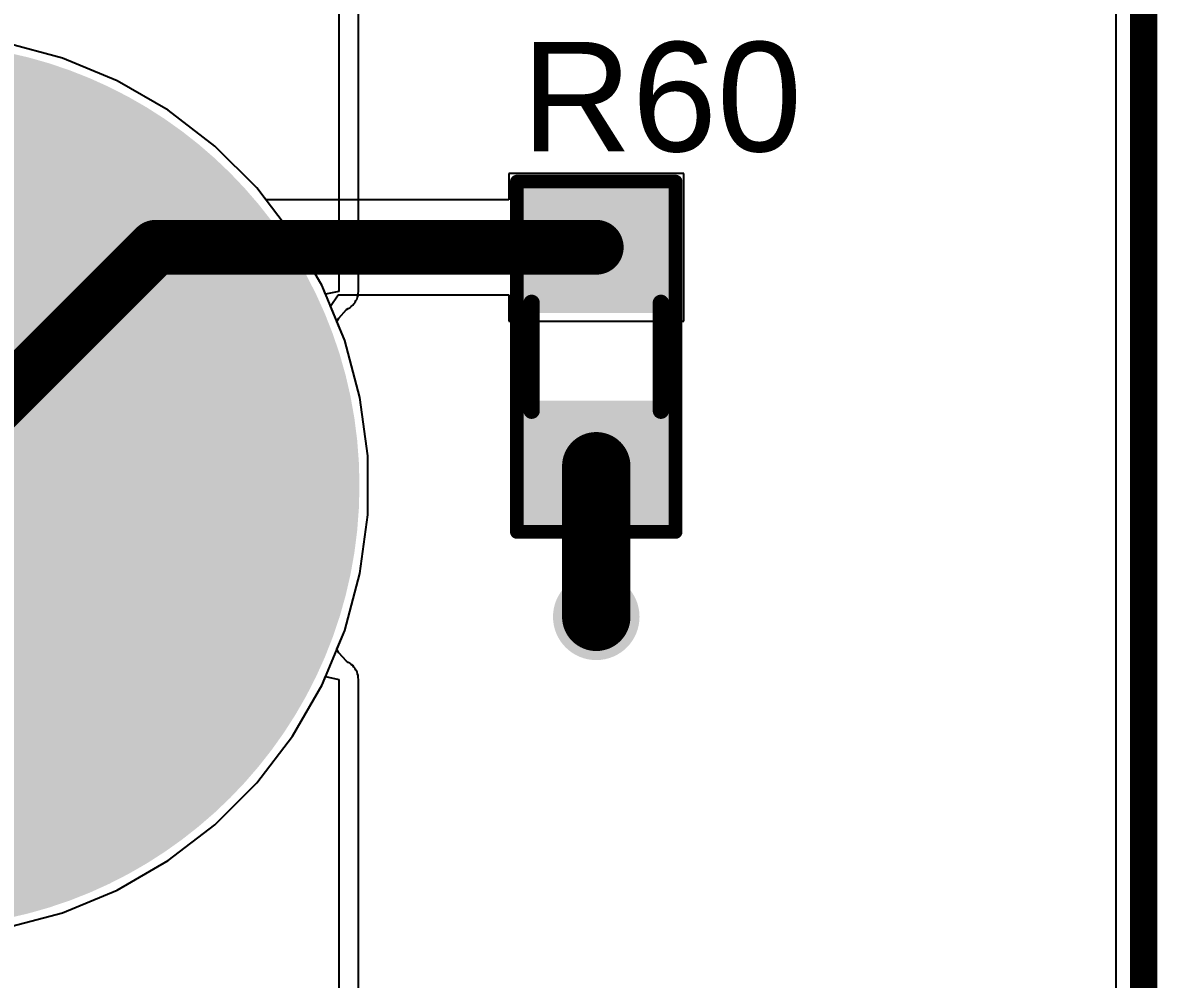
# Model space of a CAD drawing. Header units: inches. Extents: x -0.1 to 17.9, y -0.8 to 4.8.
# Drawn here: x 3.4404 to 3.855, y 3.0426 to 3.392 of the extents above; entities that cross this region are included whole.
import ezdxf

# ---------------------------------------------------------------- set-up
doc = ezdxf.new("R2010")
doc.units = ezdxf.units.IN
doc.header["$MEASUREMENT"] = 0
for name, color, linetype in [('Board Outline', 216, 'Continuous'), ('Bottom Layer 1', 5, 'Continuous'), ('Bottom Solder', 6, 'Continuous'), ('Drill Drawing', 1, 'Continuous'), ('GND+Signal', 16, 'Continuous'), ('Multi-Layer', 9, 'Continuous'), ('Pad Holes', 156, 'Continuous'), ('PWR+Signal', 76, 'Continuous'), ('Route Tool Path', 56, 'Continuous'), ('Top 3D Body', 56, 'Continuous'), ('Top Layer 1', 1, 'Continuous'), ('Top Overlay', 2, 'Continuous'), ('Top Paste', 8, 'Continuous'), ('Top Solder', 216, 'Continuous'), ('Top Value', 56, 'Continuous'), ('Via Holes', 16, 'Continuous')]:
    doc.layers.add(name, color=color, linetype=linetype)
doc.styles.add('Arial', font='', dxfattribs={"height": 0.2})
doc.styles.get('Arial').set_extended_font_data('Arial')

# ---------------------------------------------------------------- blocks, each defined once
blk = doc.blocks.new('R___0805_105')
at = {"layer": 'Top Layer 1'}
for points in [[(-0.06, 0.025), (-0.02, 0.025), (-0.02, -0.025), (-0.06, -0.025)], [(0.02, 0.025), (0.06, 0.025), (0.06, -0.025), (0.02, -0.025)]]:
    blk.add_hatch(color=1, dxfattribs=at).paths.add_polyline_path(points)
at = {"layer": 'Top Paste'}
for points in [[(-0.06, 0.025), (-0.02, 0.025), (-0.02, -0.025), (-0.06, -0.025)], [(0.02, 0.025), (0.06, 0.025), (0.06, -0.025), (0.02, -0.025)]]:
    blk.add_hatch(color=8, dxfattribs=at).paths.add_polyline_path(points)
at = {"layer": 'Top Solder'}
for points in [[(-0.064, 0.029), (-0.016, 0.029), (-0.016, -0.029), (-0.064, -0.029)], [(0.016, 0.029), (0.064, 0.029), (0.064, -0.029), (0.016, -0.029)]]:
    blk.add_hatch(color=216, dxfattribs=at).paths.add_polyline_path(points)
at = {"layer": 'Top Overlay'}
for points in [[(-0.064, 0.029, 0.005, 0.005, 0), (0.064, 0.029, 0.005, 0.005, 0)], [(-0.064, 0.029, 0.005, 0.005, 0), (-0.064, -0.029, 0.005, 0.005, 0)], [(0.064, 0.029, 0.005, 0.005, 0), (0.064, -0.029, 0.005, 0.005, 0)], [(-0.064, -0.029, 0.005, 0.005, 0), (0.064, -0.029, 0.005, 0.005, 0)]]:
    blk.add_lwpolyline(points, format="xyseb", dxfattribs=at)
for points in [[(-0.06525, 0.029, 0.0025, 0.0025, 1), (-0.06275, 0.029, 0.0025, 0.0025, 1)], [(-0.06525, 0.029, 0.0025, 0.0025, 1), (-0.06275, 0.029, 0.0025, 0.0025, 1)], [(0.06275, 0.029, 0.0025, 0.0025, 1), (0.06525, 0.029, 0.0025, 0.0025, 1)], [(0.06275, 0.029, 0.0025, 0.0025, 1), (0.06525, 0.029, 0.0025, 0.0025, 1)], [(-0.06525, -0.029, 0.0025, 0.0025, 1), (-0.06275, -0.029, 0.0025, 0.0025, 1)], [(-0.06525, -0.029, 0.0025, 0.0025, 1), (-0.06275, -0.029, 0.0025, 0.0025, 1)], [(0.06275, -0.029, 0.0025, 0.0025, 1), (0.06525, -0.029, 0.0025, 0.0025, 1)], [(0.06275, -0.029, 0.0025, 0.0025, 1), (0.06525, -0.029, 0.0025, 0.0025, 1)]]:
    blk.add_lwpolyline(points, format="xyseb", close=True, dxfattribs=at)
blk = doc.blocks.new('M4_M________H____109')
at = {"layer": 'Bottom Layer 1'}
h = blk.add_hatch(color=5, dxfattribs=at)
edge = h.paths.add_edge_path()
edge.add_arc((-2.3086, 3.001), 0.15748, 0, 360)
at = {"layer": 'Bottom Solder'}
h = blk.add_hatch(color=6, dxfattribs=at)
edge = h.paths.add_edge_path()
edge.add_arc((-2.3086, 3.001), 0.16148, 0, 360)
at = {"layer": 'GND+Signal'}
h = blk.add_hatch(color=16, dxfattribs=at)
edge = h.paths.add_edge_path()
edge.add_arc((-2.3086, 3.001), 0.15748, 0, 360)
at = {"layer": 'Multi-Layer'}
h = blk.add_hatch(color=9, dxfattribs=at)
edge = h.paths.add_edge_path()
edge.add_arc((-2.3086, 3.001), 0.15748, 0, 360)
at = {"layer": 'Pad Holes'}
h = blk.add_hatch(color=7, dxfattribs=at)
edge = h.paths.add_edge_path()
edge.add_arc((-2.3086, 3.001), 0.08858, 0, 360)
at = {"layer": 'PWR+Signal'}
h = blk.add_hatch(color=76, dxfattribs=at)
edge = h.paths.add_edge_path()
edge.add_arc((-2.3086, 3.001), 0.15748, 0, 360)
at = {"layer": 'Top Layer 1'}
h = blk.add_hatch(color=1, dxfattribs=at)
edge = h.paths.add_edge_path()
edge.add_arc((-2.3086, 3.001), 0.15748, 0, 360)
at = {"layer": 'Top Solder'}
h = blk.add_hatch(color=216, dxfattribs=at)
edge = h.paths.add_edge_path()
edge.add_arc((-2.3086, 3.001), 0.16148, 0, 360)

msp = doc.modelspace()

# ---------------------------------------------------------------- hatches: boundary and pattern name
at = {"layer": 'Bottom Layer 1'}
h = msp.add_hatch(color=5, dxfattribs=at)
edge = h.paths.add_edge_path()
edge.add_arc((3.65, 3.175), 0.01181, 0, 360)
at = {"layer": 'Bottom Solder'}
h = msp.add_hatch(color=6, dxfattribs=at)
edge = h.paths.add_edge_path()
edge.add_arc((3.65, 3.175), 0.01581, 0, 360)
at = {"layer": 'GND+Signal'}
h = msp.add_hatch(color=16, dxfattribs=at)
edge = h.paths.add_edge_path()
edge.add_arc((3.65, 3.175), 0.01181, 0, 360)
at = {"layer": 'Pad Holes'}
h = msp.add_hatch(color=7, dxfattribs=at)
edge = h.paths.add_edge_path()
edge.add_arc((3.62638, 3.28969), 0.0015, 0, 360)
h = msp.add_hatch(color=7, dxfattribs=at)
edge = h.paths.add_edge_path()
edge.add_arc((3.67362, 3.28969), 0.0015, 0, 360)
h = msp.add_hatch(color=7, dxfattribs=at)
edge = h.paths.add_edge_path()
edge.add_arc((3.62638, 3.25031), 0.0015, 0, 360)
h = msp.add_hatch(color=7, dxfattribs=at)
edge = h.paths.add_edge_path()
edge.add_arc((3.67362, 3.25031), 0.0015, 0, 360)
at = {"layer": 'PWR+Signal'}
h = msp.add_hatch(color=76, dxfattribs=at)
edge = h.paths.add_edge_path()
edge.add_arc((3.65, 3.175), 0.01181, 0, 360)
at = {"layer": 'Top 3D Body'}
h = msp.add_hatch(color=56, dxfattribs=at)
edge = h.paths.add_edge_path()
edge.add_arc((3.62638, 3.28969), 0.0015, 0, 360)
h = msp.add_hatch(color=56, dxfattribs=at)
edge = h.paths.add_edge_path()
edge.add_arc((3.67362, 3.28969), 0.0015, 0, 360)
h = msp.add_hatch(color=56, dxfattribs=at)
edge = h.paths.add_edge_path()
edge.add_arc((3.62638, 3.25031), 0.0015, 0, 360)
h = msp.add_hatch(color=56, dxfattribs=at)
edge = h.paths.add_edge_path()
edge.add_arc((3.67362, 3.25031), 0.0015, 0, 360)
at = {"layer": 'Top Layer 1'}
h = msp.add_hatch(color=1, dxfattribs=at)
edge = h.paths.add_edge_path()
edge.add_arc((3.65, 3.175), 0.01181, 0, 360)
at = {"layer": 'Top Solder'}
h = msp.add_hatch(color=216, dxfattribs=at)
edge = h.paths.add_edge_path()
edge.add_arc((3.65, 3.175), 0.01581, 0, 360)
at = {"layer": 'Via Holes'}
h = msp.add_hatch(color=7, dxfattribs=at)
edge = h.paths.add_edge_path()
edge.add_arc((3.65, 3.175), 0.00591, 0, 360)

# ---------------------------------------------------------------- linework, layer by layer
at = {"layer": 'Board Outline'}
msp.add_lwpolyline([(3.85, 0, 0.01, 0.01, 0), (3.85, 4.15, 0.01, 0.01, 0)], format="xyseb", dxfattribs=at)
at = {"layer": 'Bottom Layer 1'}
for p, q in [((3.8398, 4.1398), (3.8398, 0.0102)), ((3.45498, 3.37909), (3.43416, 3.38467)), ((3.4749, 3.37083), (3.45498, 3.37909)), ((3.49358, 3.36005), (3.4749, 3.37083)), ((3.51068, 3.34693), (3.49358, 3.36005)), ((3.52593, 3.33168), (3.51068, 3.34693)), ((3.53905, 3.31458), (3.52593, 3.33168)), ((3.54984, 3.2959), (3.53905, 3.31458)), ((3.55809, 3.27598), (3.54984, 3.2959)), ((3.56367, 3.25516), (3.55809, 3.27598)), ((3.56648, 3.23378), (3.56367, 3.25516)), ((3.56648, 3.21222), (3.56648, 3.23378)), ((3.56367, 3.19084), (3.56648, 3.21222)), ((3.55809, 3.17002), (3.56367, 3.19084)), ((3.54984, 3.1501), (3.55809, 3.17002)), ((3.53905, 3.13142), (3.54984, 3.1501)), ((3.52593, 3.11432), (3.53905, 3.13142)), ((3.51068, 3.09907), (3.52593, 3.11432)), ((3.49358, 3.08595), (3.51068, 3.09907)), ((3.4749, 3.07517), (3.49358, 3.08595)), ((3.45498, 3.06691), (3.4749, 3.07517)), ((3.43416, 3.06133), (3.45498, 3.06691))]:
    msp.add_line(p, q, dxfattribs=at)
at = {"layer": 'Drill Drawing'}
for points in [[(3.645, 3.18, 0.002, 0.002, 0), (3.645, 3.185, 0.002, 0.002, 0)], [(3.645, 3.185, 0.002, 0.002, 0), (3.655, 3.185, 0.002, 0.002, 0)], [(3.655, 3.18, 0.002, 0.002, 0), (3.655, 3.185, 0.002, 0.002, 0)], [(3.64, 3.17, 0.002, 0.002, 0), (3.64, 3.18, 0.002, 0.002, 0)], [(3.64, 3.18, 0.002, 0.002, 0), (3.645, 3.18, 0.002, 0.002, 0)], [(3.647, 3.178, 0.002, 0.002, 0), (3.647, 3.181, 0.002, 0.002, 0)], [(3.647, 3.181, 0.002, 0.002, 0), (3.653, 3.181, 0.002, 0.002, 0)], [(3.653, 3.178, 0.002, 0.002, 0), (3.653, 3.181, 0.002, 0.002, 0)], [(3.655, 3.18, 0.002, 0.002, 0), (3.66, 3.18, 0.002, 0.002, 0)], [(3.66, 3.17, 0.002, 0.002, 0), (3.66, 3.18, 0.002, 0.002, 0)], [(3.644, 3.172, 0.002, 0.002, 0), (3.644, 3.178, 0.002, 0.002, 0)], [(3.644, 3.178, 0.002, 0.002, 0), (3.647, 3.178, 0.002, 0.002, 0)], [(3.653, 3.178, 0.002, 0.002, 0), (3.656, 3.178, 0.002, 0.002, 0)], [(3.656, 3.172, 0.002, 0.002, 0), (3.656, 3.178, 0.002, 0.002, 0)], [(3.644, 3.172, 0.002, 0.002, 0), (3.647, 3.172, 0.002, 0.002, 0)], [(3.647, 3.169, 0.002, 0.002, 0), (3.647, 3.172, 0.002, 0.002, 0)], [(3.653, 3.172, 0.002, 0.002, 0), (3.656, 3.172, 0.002, 0.002, 0)], [(3.653, 3.169, 0.002, 0.002, 0), (3.653, 3.172, 0.002, 0.002, 0)], [(3.64, 3.17, 0.002, 0.002, 0), (3.645, 3.17, 0.002, 0.002, 0)], [(3.645, 3.165, 0.002, 0.002, 0), (3.645, 3.17, 0.002, 0.002, 0)], [(3.647, 3.169, 0.002, 0.002, 0), (3.653, 3.169, 0.002, 0.002, 0)], [(3.655, 3.17, 0.002, 0.002, 0), (3.66, 3.17, 0.002, 0.002, 0)], [(3.655, 3.165, 0.002, 0.002, 0), (3.655, 3.17, 0.002, 0.002, 0)], [(3.645, 3.165, 0.002, 0.002, 0), (3.655, 3.165, 0.002, 0.002, 0)]]:
    msp.add_lwpolyline(points, format="xyseb", dxfattribs=at)
for points in [[(3.6445, 3.185, 0.001, 0.001, 1), (3.6455, 3.185, 0.001, 0.001, 1)], [(3.6445, 3.185, 0.001, 0.001, 1), (3.6455, 3.185, 0.001, 0.001, 1)], [(3.6545, 3.185, 0.001, 0.001, 1), (3.6555, 3.185, 0.001, 0.001, 1)], [(3.6545, 3.185, 0.001, 0.001, 1), (3.6555, 3.185, 0.001, 0.001, 1)], [(3.6395, 3.18, 0.001, 0.001, 1), (3.6405, 3.18, 0.001, 0.001, 1)], [(3.6395, 3.18, 0.001, 0.001, 1), (3.6405, 3.18, 0.001, 0.001, 1)], [(3.6445, 3.18, 0.001, 0.001, 1), (3.6455, 3.18, 0.001, 0.001, 1)], [(3.6445, 3.18, 0.001, 0.001, 1), (3.6455, 3.18, 0.001, 0.001, 1)], [(3.6465, 3.181, 0.001, 0.001, 1), (3.6475, 3.181, 0.001, 0.001, 1)], [(3.6465, 3.181, 0.001, 0.001, 1), (3.6475, 3.181, 0.001, 0.001, 1)], [(3.6525, 3.181, 0.001, 0.001, 1), (3.6535, 3.181, 0.001, 0.001, 1)], [(3.6525, 3.181, 0.001, 0.001, 1), (3.6535, 3.181, 0.001, 0.001, 1)], [(3.6545, 3.18, 0.001, 0.001, 1), (3.6555, 3.18, 0.001, 0.001, 1)], [(3.6545, 3.18, 0.001, 0.001, 1), (3.6555, 3.18, 0.001, 0.001, 1)], [(3.6595, 3.18, 0.001, 0.001, 1), (3.6605, 3.18, 0.001, 0.001, 1)], [(3.6595, 3.18, 0.001, 0.001, 1), (3.6605, 3.18, 0.001, 0.001, 1)], [(3.6435, 3.178, 0.001, 0.001, 1), (3.6445, 3.178, 0.001, 0.001, 1)], [(3.6435, 3.178, 0.001, 0.001, 1), (3.6445, 3.178, 0.001, 0.001, 1)], [(3.6465, 3.178, 0.001, 0.001, 1), (3.6475, 3.178, 0.001, 0.001, 1)], [(3.6465, 3.178, 0.001, 0.001, 1), (3.6475, 3.178, 0.001, 0.001, 1)], [(3.6525, 3.178, 0.001, 0.001, 1), (3.6535, 3.178, 0.001, 0.001, 1)], [(3.6525, 3.178, 0.001, 0.001, 1), (3.6535, 3.178, 0.001, 0.001, 1)], [(3.6555, 3.178, 0.001, 0.001, 1), (3.6565, 3.178, 0.001, 0.001, 1)], [(3.6555, 3.178, 0.001, 0.001, 1), (3.6565, 3.178, 0.001, 0.001, 1)], [(3.6435, 3.172, 0.001, 0.001, 1), (3.6445, 3.172, 0.001, 0.001, 1)], [(3.6435, 3.172, 0.001, 0.001, 1), (3.6445, 3.172, 0.001, 0.001, 1)], [(3.6465, 3.172, 0.001, 0.001, 1), (3.6475, 3.172, 0.001, 0.001, 1)], [(3.6465, 3.172, 0.001, 0.001, 1), (3.6475, 3.172, 0.001, 0.001, 1)], [(3.6525, 3.172, 0.001, 0.001, 1), (3.6535, 3.172, 0.001, 0.001, 1)], [(3.6525, 3.172, 0.001, 0.001, 1), (3.6535, 3.172, 0.001, 0.001, 1)], [(3.6555, 3.172, 0.001, 0.001, 1), (3.6565, 3.172, 0.001, 0.001, 1)], [(3.6555, 3.172, 0.001, 0.001, 1), (3.6565, 3.172, 0.001, 0.001, 1)], [(3.6395, 3.17, 0.001, 0.001, 1), (3.6405, 3.17, 0.001, 0.001, 1)], [(3.6395, 3.17, 0.001, 0.001, 1), (3.6405, 3.17, 0.001, 0.001, 1)], [(3.6445, 3.17, 0.001, 0.001, 1), (3.6455, 3.17, 0.001, 0.001, 1)], [(3.6445, 3.17, 0.001, 0.001, 1), (3.6455, 3.17, 0.001, 0.001, 1)], [(3.6465, 3.169, 0.001, 0.001, 1), (3.6475, 3.169, 0.001, 0.001, 1)], [(3.6465, 3.169, 0.001, 0.001, 1), (3.6475, 3.169, 0.001, 0.001, 1)], [(3.6525, 3.169, 0.001, 0.001, 1), (3.6535, 3.169, 0.001, 0.001, 1)], [(3.6525, 3.169, 0.001, 0.001, 1), (3.6535, 3.169, 0.001, 0.001, 1)], [(3.6545, 3.17, 0.001, 0.001, 1), (3.6555, 3.17, 0.001, 0.001, 1)], [(3.6545, 3.17, 0.001, 0.001, 1), (3.6555, 3.17, 0.001, 0.001, 1)], [(3.6595, 3.17, 0.001, 0.001, 1), (3.6605, 3.17, 0.001, 0.001, 1)], [(3.6595, 3.17, 0.001, 0.001, 1), (3.6605, 3.17, 0.001, 0.001, 1)], [(3.6445, 3.165, 0.001, 0.001, 1), (3.6455, 3.165, 0.001, 0.001, 1)], [(3.6445, 3.165, 0.001, 0.001, 1), (3.6455, 3.165, 0.001, 0.001, 1)], [(3.6545, 3.165, 0.001, 0.001, 1), (3.6555, 3.165, 0.001, 0.001, 1)], [(3.6545, 3.165, 0.001, 0.001, 1), (3.6555, 3.165, 0.001, 0.001, 1)]]:
    msp.add_lwpolyline(points, format="xyseb", close=True, dxfattribs=at)
at = {"layer": 'GND+Signal'}
for p, q in [((3.8398, 4.1398), (3.8398, 0.0102)), ((3.45498, 3.37909), (3.43416, 3.38467)), ((3.4749, 3.37083), (3.45498, 3.37909)), ((3.49358, 3.36005), (3.4749, 3.37083)), ((3.51068, 3.34693), (3.49358, 3.36005)), ((3.52593, 3.33168), (3.51068, 3.34693)), ((3.53905, 3.31458), (3.52593, 3.33168)), ((3.54984, 3.2959), (3.53905, 3.31458)), ((3.55809, 3.27598), (3.54984, 3.2959)), ((3.56367, 3.25516), (3.55809, 3.27598)), ((3.56648, 3.23378), (3.56367, 3.25516)), ((3.56648, 3.21222), (3.56648, 3.23378)), ((3.56367, 3.19084), (3.56648, 3.21222)), ((3.55809, 3.17002), (3.56367, 3.19084)), ((3.54984, 3.1501), (3.55809, 3.17002)), ((3.53905, 3.13142), (3.54984, 3.1501)), ((3.52593, 3.11432), (3.53905, 3.13142)), ((3.51068, 3.09907), (3.52593, 3.11432)), ((3.49358, 3.08595), (3.51068, 3.09907)), ((3.4749, 3.07517), (3.49358, 3.08595)), ((3.45498, 3.06691), (3.4749, 3.07517)), ((3.43416, 3.06133), (3.45498, 3.06691))]:
    msp.add_line(p, q, dxfattribs=at)
at = {"layer": 'PWR+Signal'}
for p, q in [((3.8398, 4.1398), (3.8398, 0.0102)), ((3.556, 3.545), (3.556, 3.29384)), ((3.56314, 3.29384), (3.56314, 3.545)), ((3.45498, 3.37909), (3.43416, 3.38467)), ((3.4749, 3.37083), (3.45498, 3.37909)), ((3.49358, 3.36005), (3.4749, 3.37083)), ((3.51068, 3.34693), (3.49358, 3.36005)), ((3.52593, 3.33168), (3.51068, 3.34693)), ((3.53905, 3.31458), (3.52593, 3.33168)), ((3.54984, 3.2959), (3.53905, 3.31458)), ((3.5511, 3.29286), (3.54984, 3.2959)), ((3.556, 3.29384), (3.5511, 3.29286)), ((3.56259, 3.2911), (3.56273, 3.29179)), ((3.56273, 3.29179), (3.563, 3.29244)), ((3.563, 3.29315), (3.56314, 3.29384)), ((3.563, 3.29244), (3.563, 3.29315)), ((3.55873, 3.28724), (3.55932, 3.28763)), ((3.55932, 3.28763), (3.55997, 3.2879)), ((3.55997, 3.2879), (3.56046, 3.2884)), ((3.56046, 3.2884), (3.56105, 3.28879)), ((3.56105, 3.28879), (3.56144, 3.28937)), ((3.56144, 3.28937), (3.56193, 3.28987)), ((3.56193, 3.28987), (3.5622, 3.29052)), ((3.5622, 3.29052), (3.56259, 3.2911)), ((3.55525, 3.28283), (3.55595, 3.28414)), ((3.55595, 3.28414), (3.55873, 3.28724)), ((3.55809, 3.27598), (3.55525, 3.28283)), ((3.56367, 3.25516), (3.55809, 3.27598)), ((3.56648, 3.23378), (3.56367, 3.25516)), ((3.56648, 3.21222), (3.56648, 3.23378)), ((3.56367, 3.19084), (3.56648, 3.21222)), ((3.55809, 3.17002), (3.56367, 3.19084)), ((3.55525, 3.16317), (3.55809, 3.17002)), ((3.55595, 3.16186), (3.55525, 3.16317)), ((3.55873, 3.15876), (3.55595, 3.16186)), ((3.55932, 3.15837), (3.55873, 3.15876)), ((3.55997, 3.1581), (3.55932, 3.15837)), ((3.56046, 3.1576), (3.55997, 3.1581)), ((3.56105, 3.15721), (3.56046, 3.1576)), ((3.56144, 3.15663), (3.56105, 3.15721)), ((3.56193, 3.15613), (3.56144, 3.15663)), ((3.5622, 3.15548), (3.56193, 3.15613)), ((3.56259, 3.1549), (3.5622, 3.15548)), ((3.54984, 3.1501), (3.5511, 3.15314)), ((3.5511, 3.15314), (3.556, 3.15216)), ((3.556, 3.15216), (3.556, 0.676)), ((3.56273, 3.15421), (3.56259, 3.1549)), ((3.563, 3.15356), (3.56273, 3.15421)), ((3.563, 3.15285), (3.563, 3.15356)), ((3.56314, 3.15216), (3.563, 3.15285)), ((3.56314, 0.676), (3.56314, 3.15216)), ((3.53905, 3.13142), (3.54984, 3.1501)), ((3.52593, 3.11432), (3.53905, 3.13142)), ((3.51068, 3.09907), (3.52593, 3.11432)), ((3.49358, 3.08595), (3.51068, 3.09907)), ((3.4749, 3.07517), (3.49358, 3.08595)), ((3.45498, 3.06691), (3.4749, 3.07517)), ((3.43416, 3.06133), (3.45498, 3.06691))]:
    msp.add_line(p, q, dxfattribs=at)
at = {"layer": 'Route Tool Path'}
msp.add_lwpolyline([(3.85, 0, 0.0005, 0.0005, 0), (3.85, 4.15, 0.0005, 0.0005, 0)], format="xyseb", dxfattribs=at)
at = {"layer": 'Top 3D Body'}
for points in [[(3.62638, 3.25031, 0.006, 0.006, 0), (3.62638, 3.28969, 0.006, 0.006, 0)], [(3.67362, 3.25031, 0.006, 0.006, 0), (3.67362, 3.28969, 0.006, 0.006, 0)]]:
    msp.add_lwpolyline(points, format="xyseb", dxfattribs=at)
for points in [[(3.62488, 3.28969, 0.003, 0.003, 1), (3.62788, 3.28969, 0.003, 0.003, 1)], [(3.67212, 3.28969, 0.003, 0.003, 1), (3.67512, 3.28969, 0.003, 0.003, 1)], [(3.62488, 3.25031, 0.003, 0.003, 1), (3.62788, 3.25031, 0.003, 0.003, 1)], [(3.67212, 3.25031, 0.003, 0.003, 1), (3.67512, 3.25031, 0.003, 0.003, 1)]]:
    msp.add_lwpolyline(points, format="xyseb", close=True, dxfattribs=at)
at = {"layer": 'Top Layer 1'}
for p, q in [((3.8398, 4.1398), (3.8398, 0.0102)), ((3.45498, 3.37909), (3.43416, 3.38467)), ((3.4749, 3.37083), (3.45498, 3.37909)), ((3.49358, 3.36005), (3.4749, 3.37083)), ((3.51068, 3.34693), (3.49358, 3.36005)), ((3.52593, 3.33168), (3.51068, 3.34693)), ((3.682, 3.337), (3.618, 3.337)), ((3.618, 3.337), (3.618, 3.32733)), ((3.682, 3.283), (3.682, 3.337)), ((3.52927, 3.32733), (3.52593, 3.33168)), ((3.618, 3.32733), (3.52927, 3.32733)), ((3.5529, 3.28851), (3.55568, 3.29267)), ((3.55568, 3.29267), (3.618, 3.29267)), ((3.618, 3.29267), (3.618, 3.283)), ((3.55809, 3.27598), (3.5529, 3.28851)), ((3.618, 3.283), (3.682, 3.283)), ((3.56367, 3.25516), (3.55809, 3.27598)), ((3.56648, 3.23378), (3.56367, 3.25516)), ((3.56648, 3.21222), (3.56648, 3.23378)), ((3.56367, 3.19084), (3.56648, 3.21222)), ((3.55809, 3.17002), (3.56367, 3.19084)), ((3.54984, 3.1501), (3.55809, 3.17002)), ((3.53905, 3.13142), (3.54984, 3.1501)), ((3.52593, 3.11432), (3.53905, 3.13142)), ((3.51068, 3.09907), (3.52593, 3.11432)), ((3.49358, 3.08595), (3.51068, 3.09907)), ((3.4749, 3.07517), (3.49358, 3.08595)), ((3.45498, 3.06691), (3.4749, 3.07517)), ((3.43416, 3.06133), (3.45498, 3.06691))]:
    msp.add_line(p, q, dxfattribs=at)
for points in [[(3.402, 3.223, 0.02, 0.02, 0), (3.489, 3.31, 0.02, 0.02, 0)], [(3.489, 3.31, 0.02, 0.02, 0), (3.65, 3.31, 0.02, 0.02, 0)], [(3.65, 3.175, 0.025, 0.025, 0), (3.65, 3.23, 0.025, 0.025, 0)]]:
    msp.add_lwpolyline(points, format="xyseb", dxfattribs=at)
for points in [[(3.484, 3.31, 0.01, 0.01, 1), (3.494, 3.31, 0.01, 0.01, 1)], [(3.484, 3.31, 0.01, 0.01, 1), (3.494, 3.31, 0.01, 0.01, 1)], [(3.645, 3.31, 0.01, 0.01, 1), (3.655, 3.31, 0.01, 0.01, 1)], [(3.64375, 3.23, 0.0125, 0.0125, 1), (3.65625, 3.23, 0.0125, 0.0125, 1)], [(3.64375, 3.175, 0.0125, 0.0125, 1), (3.65625, 3.175, 0.0125, 0.0125, 1)]]:
    msp.add_lwpolyline(points, format="xyseb", close=True, dxfattribs=at)
at = {"layer": 'Top Value'}
msp.add_lwpolyline([(3.85, 0, 0.0005, 0.0005, 0), (3.85, 4.15, 0.0005, 0.0005, 0)], format="xyseb", dxfattribs=at)

# ---------------------------------------------------------------- block references
msp.add_blockref('M4_M________H____109', (5.7106, 0.222))
at = {"rotation": 90}
msp.add_blockref('R___0805_105', (3.65, 3.27), dxfattribs=at)

# ---------------------------------------------------------------- texts
at = {"layer": 'Top Overlay', "style": 'Arial'}
msp.add_text('R60', height=0.04, dxfattribs=at).set_placement((3.62268, 3.34501))

doc.saveas('drawing.dxf')
